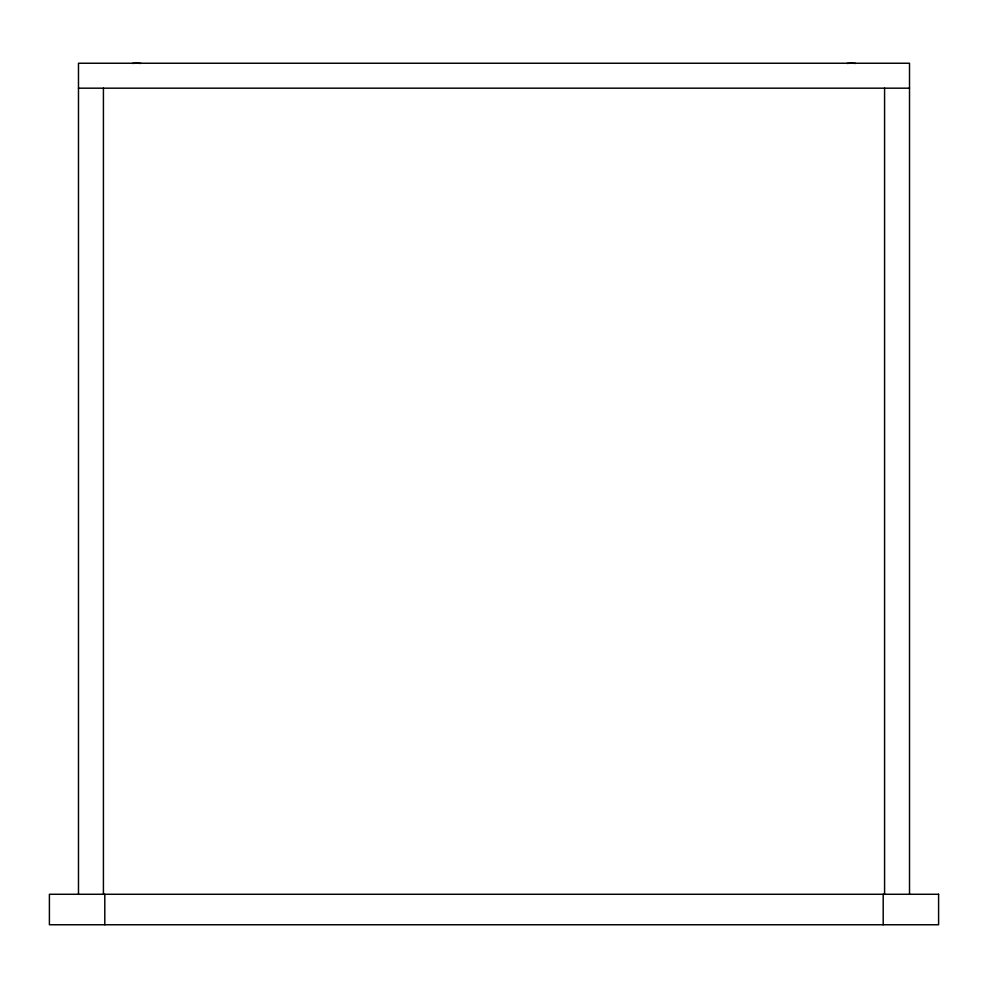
<?xml version="1.0" encoding="UTF-8"?>
<svg xmlns="http://www.w3.org/2000/svg" width="988" height="988" viewBox="0 0 988 988"><rect width="100%" height="100%" fill="white"/><g stroke="black" fill="none" stroke-linecap="round" stroke-linejoin="round"><path stroke-width="1.48" d="M78.484 88.179L909.516 88.179M909.516 894.276L909.516 63.244L78.484 63.244L78.484 894.276M884.581 88.179L884.581 894.276M883.198 894.276L883.198 924.756M104.802 894.276L104.802 924.756M103.419 88.179L103.419 894.276M847.012 63.417A55.402 55.402 0 0 1 855.67 63.417M132.33 63.417A55.402 55.402 0 0 1 140.988 63.417M938.6 894.276L49.4 894.276L49.4 924.756L938.6 924.756L938.6 894.276"/></g></svg>
